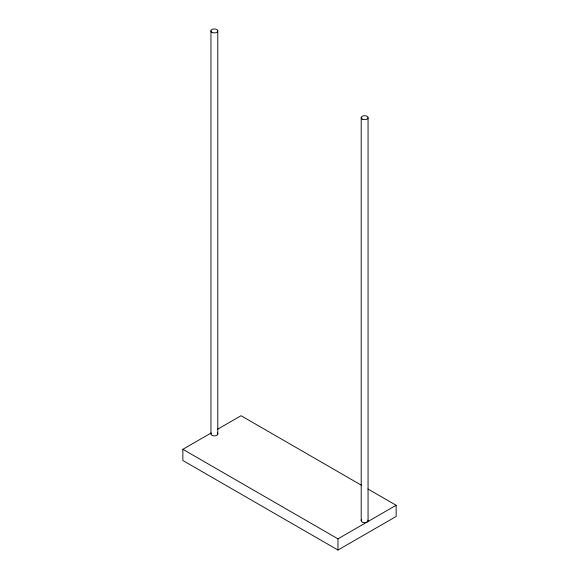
<?xml version="1.0" encoding="UTF-8"?>
<svg xmlns="http://www.w3.org/2000/svg" width="579" height="579" viewBox="0 0 579 579"><rect width="100%" height="100%" fill="white"/><g stroke="black" fill="none" stroke-linecap="round" stroke-linejoin="round"><path stroke-width="0.87" d="M367.933 488.994L396.137 505.272L396.137 516.468L337.97 550.05L182.863 460.5L182.863 449.304L211.183 432.954M217.306 429.423L241.03 415.722L361.665 485.376M182.863 449.304L337.97 538.854L396.137 505.272M368.056 117.682L368.056 520.666M361.202 117.682L361.202 520.666M337.97 538.854L337.97 550.05M217.798 30.926L217.798 433.917M210.944 30.926L210.944 433.917M367.94 520.152A3.431 1.976 0 0 1 364.184 522.627A3.431 1.976 0 0 1 361.665 519.674M217.335 432.926A3.431 1.976 0 0 1 214.816 435.878A3.431 1.976 0 0 1 211.06 433.403M211.943 32.33A3.431 1.976 0 0 0 217.682 31.44A3.431 1.976 0 0 0 213.485 29.015A3.431 1.976 0 0 0 211.943 32.33M362.208 119.079A3.431 1.976 0 0 0 367.94 118.196A3.431 1.976 0 0 0 363.742 115.771A3.431 1.976 0 0 0 362.208 119.079"/></g></svg>
